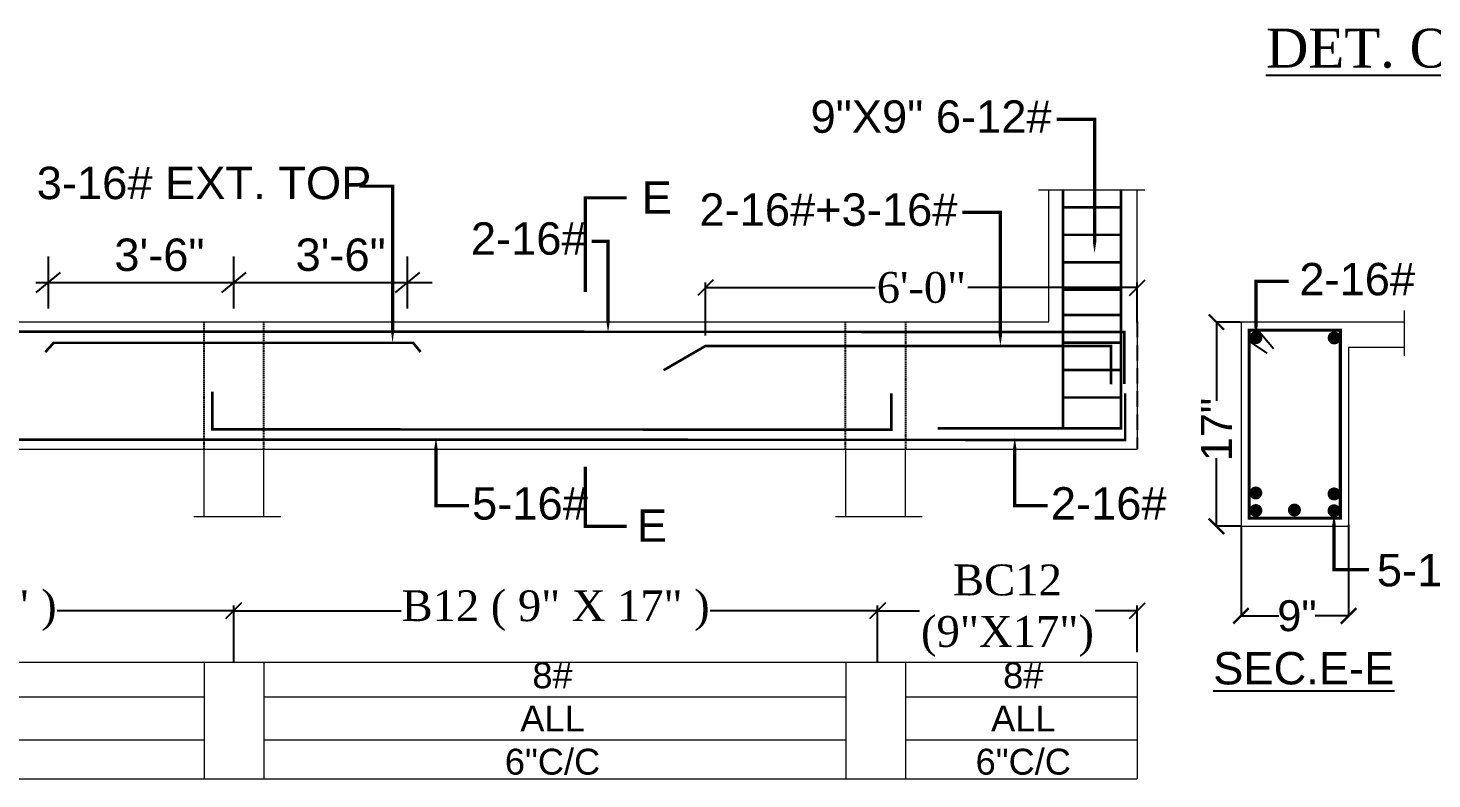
# Model space of a CAD drawing. Header units: millimetres. Extents: x 56222 to 162971, y -175692 to -121287.
# Drawn here: x 162003.1 to 162275.6, y -175281.1 to -175135.2 of the extents above; entities that cross this region are included whole.
import ezdxf

# ---------------------------------------------------------------- set-up
doc = ezdxf.new("R2010")
doc.units = ezdxf.units.MM
doc.header["$MEASUREMENT"] = 0
doc.header["$PDMODE"] = 35
doc.linetypes.add('DASHED2', pattern=[0.375, 0.25, -0.125])
doc.layers.get('Defpoints').update_dxf_attribs({"color": 220})
doc.layers.add('BASE', color=2, linetype='Continuous')
for name, color, linetype, lineweight in [('BM', 7, 'Continuous', 18), ('DIMENSION', 86, 'Continuous', 25), ('STEEL', 181, 'Continuous', 25), ('STR.TEXT.', 1, 'Continuous', 25), ('wall', 7, 'Continuous', 30)]:
    doc.layers.add(name, color=color, linetype=linetype, lineweight=lineweight)
doc.styles.add('Dime _ Feet only', font='arial.ttf', dxfattribs={"height": 0.23})
doc.styles.add('KIRAN', font='times.ttf')
doc.styles.add('S1', font='times.ttf', dxfattribs={"height": 6.5})
doc.styles.add('VINAY', font='swiss.ttf')
doc.linetypes.add('ZIGZAG', pattern='A,0.0001,-0.2,[131,ltypeshp.shx,S=0.2,R=0,X=-0.2,Y=0],-0.4,[131,ltypeshp.shx,S=0.2,R=180,X=0.2,Y=0],-0.2', length=0.8001)
doc.dimstyles.new('Dime _ Feet only', dxfattribs={"dimtxt": 0.23, "dimasz": 0.1, "dimexe": 0.1, "dimexo": 0.1, "dimgap": 0.06, "dimtad": 0, "dimlfac": 39.375, "dimrnd": 1, "dimzin": 1, "dimdsep": 46, "dimlunit": 4, "dimtxsty": 'Dime _ Feet only', "dimblk": 'ARCHTICK', "dimcen": 0, "dimdle": 0.1, "dimclrd": 256, "dimclre": 256, "dimazin": 0, "dimtfac": 1, "dimtofl": 0, "dimtmove": 0, "dimatfit": 3, "dimldrblk": 'ARCHTICK', "dimfxl": 4.5, "dimfrac": 1, "dimtolj": 1, "dimtzin": 0, "dimarcsym": 1})
doc.dimstyles.new('KIRAN', dxfattribs={"dimtxt": 4, "dimasz": 3, "dimexe": 1, "dimexo": 2, "dimgap": 1, "dimtad": 0, "dimdec": 1, "dimzin": 0, "dimdsep": 46, "dimlunit": 4, "dimtxsty": 'KIRAN', "dimblk": 'OBLIQUE', "dimcen": 6, "dimclrd": 11, "dimclre": 11, "dimclrt": 6, "dimadec": 0, "dimazin": 0, "dimtfac": 1, "dimtdec": 1, "dimtofl": 0, "dimtmove": 0, "dimatfit": 3, "dimfxl": 1, "dimtolj": 1, "dimtzin": 0, "dimarcsym": 0})

# ---------------------------------------------------------------- blocks, each defined once
blk = doc.blocks.new('_Oblique')
at = {"layer": 'wall', "color": 0, "lineweight": -2}
blk.add_line((-0.5, -0.5), (0.5, 0.5), dxfattribs=at)
blk = doc.blocks.new('*D401')
at = {"layer": 'Defpoints', "color": 0, "transparency": 16777216}
for p in [(162042.99, -175248.39), (161914.48, -175258.42), (162042.99, -175260.35)]:
    blk.add_point(p, dxfattribs=at)
at = {"layer": 'STEEL', "color": 11, "lineweight": -2, "transparency": 16777216}
for p, q in [((161914.48, -175256.42), (161914.48, -175247.39)), ((162042.99, -175258.35), (162042.99, -175247.39)), ((161914.48, -175248.39), (161948.77, -175248.39)), ((162042.99, -175248.39), (162008.7, -175248.39))]:
    blk.add_line(p, q, dxfattribs=at)
at = {"layer": 'STEEL', "color": 11, "lineweight": -2, "transparency": 16777216, "xscale": 3, "yscale": 3, "zscale": 3, "rotation": 180}
blk.add_blockref('_Oblique', (161914.48, -175248.39), dxfattribs=at)
at = {"layer": 'STEEL', "color": 11, "lineweight": -2, "transparency": 16777216, "xscale": 3, "yscale": 3, "zscale": 3}
blk.add_blockref('_Oblique', (162042.99, -175248.39), dxfattribs=at)
at = {"layer": 'STEEL', "color": 6, "lineweight": 25, "transparency": 16777216, "insert": (161978.73, -175248.39), "char_height": 6, "attachment_point": 5, "style": 'KIRAN'}
blk.add_mtext('\\A1;{\\H0.9962x;B11 ( 9" X 17" ) }', dxfattribs=at)
blk = doc.blocks.new('*D400')
at = {"layer": 'Defpoints', "color": 0, "transparency": 16777216}
for p in [(162042.99, -175248.39), (162042.99, -175260.35), (162167.98, -175260.41)]:
    blk.add_point(p, dxfattribs=at)
at = {"layer": 'STEEL', "color": 11, "lineweight": -2, "transparency": 16777216}
for p, q in [((162042.99, -175258.35), (162042.99, -175247.39)), ((162167.98, -175258.41), (162167.98, -175247.39)), ((162042.99, -175248.39), (162075.52, -175248.39)), ((162167.98, -175248.39), (162135.45, -175248.39))]:
    blk.add_line(p, q, dxfattribs=at)
at = {"layer": 'STEEL', "color": 11, "lineweight": -2, "transparency": 16777216, "xscale": 3, "yscale": 3, "zscale": 3, "rotation": 180}
blk.add_blockref('_Oblique', (162042.99, -175248.39), dxfattribs=at)
at = {"layer": 'STEEL', "color": 11, "lineweight": -2, "transparency": 16777216, "xscale": 3, "yscale": 3, "zscale": 3}
blk.add_blockref('_Oblique', (162167.98, -175248.39), dxfattribs=at)
at = {"layer": 'STEEL', "color": 6, "lineweight": 25, "transparency": 16777216, "insert": (162105.48, -175248.39), "char_height": 6, "attachment_point": 5, "style": 'KIRAN'}
blk.add_mtext('\\A1;{\\H0.9962x;B12 ( 9" X 17" ) }', dxfattribs=at)
blk = doc.blocks.new('*D399')
at = {"layer": 'Defpoints', "color": 0, "transparency": 16777216}
for p in [(162218.38, -175248.39), (162218.38, -175258.42), (162167.98, -175260.41)]:
    blk.add_point(p, dxfattribs=at)
at = {"layer": 'STEEL', "color": 11, "lineweight": -2, "transparency": 16777216}
for p, q in [((162167.98, -175258.41), (162167.98, -175247.39)), ((162218.38, -175256.42), (162218.38, -175247.39)), ((162167.98, -175248.39), (162176.13, -175248.39)), ((162218.38, -175248.39), (162210.22, -175248.39))]:
    blk.add_line(p, q, dxfattribs=at)
at = {"layer": 'STEEL', "color": 11, "lineweight": -2, "transparency": 16777216, "xscale": 3, "yscale": 3, "zscale": 3, "rotation": 180}
blk.add_blockref('_Oblique', (162167.98, -175248.39), dxfattribs=at)
at = {"layer": 'STEEL', "color": 11, "lineweight": -2, "transparency": 16777216, "xscale": 3, "yscale": 3, "zscale": 3}
blk.add_blockref('_Oblique', (162218.38, -175248.39), dxfattribs=at)
at = {"layer": 'STEEL', "color": 6, "lineweight": 25, "transparency": 16777216, "insert": (162193.18, -175248.39), "char_height": 4, "attachment_point": 5, "style": 'KIRAN'}
blk.add_mtext('\\A1;{\\H1.5x;BC12\\P(9"X17") }', dxfattribs=at)
blk = doc.blocks.new('*D398')
at = {"layer": 'Defpoints', "color": 0, "transparency": 16777216}
for p in [(162134.58, -175185.64), (162218.38, -175194.43), (162134.58, -175196.96)]:
    blk.add_point(p, dxfattribs=at)
at = {"layer": 'STEEL', "color": 11, "lineweight": -2, "transparency": 16777216}
for p, q in [((162134.58, -175194.96), (162134.58, -175184.64)), ((162218.38, -175192.43), (162218.38, -175184.64)), ((162134.58, -175185.64), (162167.48, -175185.64)), ((162218.38, -175185.64), (162185.48, -175185.64))]:
    blk.add_line(p, q, dxfattribs=at)
at = {"layer": 'STEEL', "color": 11, "lineweight": -2, "transparency": 16777216, "xscale": 3, "yscale": 3, "zscale": 3, "rotation": 180}
blk.add_blockref('_Oblique', (162134.58, -175185.64), dxfattribs=at)
at = {"layer": 'STEEL', "color": 11, "lineweight": -2, "transparency": 16777216, "xscale": 3, "yscale": 3, "zscale": 3}
blk.add_blockref('_Oblique', (162218.38, -175185.64), dxfattribs=at)
at = {"layer": 'STEEL', "color": 6, "lineweight": 25, "transparency": 16777216, "insert": (162176.48, -175185.64), "char_height": 6, "attachment_point": 5, "style": 'KIRAN'}
blk.add_mtext('\\A1;{\\H0.9962x;6\'-0"}', dxfattribs=at)
blk = doc.blocks.new('_ArchTick')
at = {"color": 0, "linetype": 'ByBlock', "const_width": 0.15}
blk.add_lwpolyline([(-0.5, -0.5), (0.5, 0.5)], dxfattribs=at)
blk = doc.blocks.new('*D397')
at = {"layer": 'Defpoints', "color": 0, "transparency": 16777216}
for p in [(162238.52, -175192.33), (162233.74, -175231.99), (162238.52, -175231.99)]:
    blk.add_point(p, dxfattribs=at)
at = {"layer": 'DIMENSION', "lineweight": -2, "transparency": 16777216}
for p, q in [((162238.42, -175192.33), (162233.64, -175192.33)), ((162233.74, -175192.23), (162233.74, -175207.63)), ((162233.74, -175232.09), (162233.74, -175218.74)), ((162238.42, -175231.99), (162233.64, -175231.99))]:
    blk.add_line(p, q, dxfattribs=at)
at = {"layer": 'DIMENSION', "lineweight": -2, "transparency": 16777216, "xscale": 3, "yscale": 3, "zscale": 3}
for p, rotation in [((162233.74, -175192.33), 90), ((162233.74, -175231.99), 270)]:
    blk.add_blockref('_ArchTick', p, dxfattribs=dict(at, rotation=rotation))
at = {"layer": 'DIMENSION', "color": 0, "transparency": 16777216, "insert": (162233.74, -175213.19), "char_height": 0.23, "attachment_point": 5, "rotation": 90, "style": 'Dime _ Feet only'}
blk.add_mtext('\\A1;{\\H26.09x;17"}', dxfattribs=at)
blk = doc.blocks.new('*D396')
at = {"layer": 'Defpoints', "color": 0, "transparency": 16777216}
for p in [(162259.38, -175231.64), (162238.52, -175232), (162259.38, -175249.4)]:
    blk.add_point(p, dxfattribs=at)
at = {"layer": 'DIMENSION', "lineweight": -2, "transparency": 16777216}
for p, q in [((162238.52, -175232.1), (162238.52, -175249.5)), ((162259.38, -175231.74), (162259.38, -175249.5)), ((162238.42, -175249.4), (162245.88, -175249.4)), ((162259.48, -175249.4), (162252.89, -175249.4))]:
    blk.add_line(p, q, dxfattribs=at)
at = {"layer": 'DIMENSION', "lineweight": -2, "transparency": 16777216, "xscale": 3, "yscale": 3, "zscale": 3, "rotation": 180}
blk.add_blockref('_ArchTick', (162238.52, -175249.4), dxfattribs=at)
at = {"layer": 'DIMENSION', "lineweight": -2, "transparency": 16777216, "xscale": 3, "yscale": 3, "zscale": 3}
blk.add_blockref('_ArchTick', (162259.38, -175249.4), dxfattribs=at)
at = {"layer": 'DIMENSION', "color": 0, "transparency": 16777216, "insert": (162249.38, -175249.4), "char_height": 0.23, "attachment_point": 5, "style": 'Dime _ Feet only'}
blk.add_mtext('\\A1;{\\H26.09x;9"}', dxfattribs=at)

msp = doc.modelspace()

# ---------------------------------------------------------------- linework, layer by layer
for p, q in [((162007.01111, -175189.66174), (162007.01111, -175179.61935)), ((162043.04096, -175189.66174), (162043.04096, -175179.61935)), ((162076.75594, -175189.66174), (162076.75594, -175179.61935)), ((162004.56151, -175184.64054), (162081.5204, -175184.64054)), ((162004.62922, -175186.5774), (162009.393, -175182.70368)), ((162040.65907, -175186.5774), (162045.42284, -175182.70368)), ((162074.37405, -175186.5774), (162079.13783, -175182.70368)), ((162239.95522, -175195.98688), (162243.54137, -175198.34418)), ((162241.74055, -175193.7827), (162244.82776, -175197.4506))]:
    msp.add_line(p, q)
for points in [[(162210.08613, -175178.94009, 0, 1.88738, 0), (162210.08613, -175172.81449, 0.62913, 0.62913, 0), (162210.08613, -175152.95757, 0.62913, 0.62913, 0), (162202.69886, -175152.95757, 0.62913, 0.62913, 0)], [(162073.82916, -175196.38696, 0, 1.88738, 0), (162073.82916, -175189.22631, 0.62913, 0.62913, 0), (162073.82916, -175165.92552, 0.62913, 0.62913, 0), (162067.40514, -175165.92552, 0.62913, 0.62913, 0)], [(162191.80046, -175197.01302, 0, 1.88738, 0), (162191.80046, -175190.88742, 0.62913, 0.62913, 0), (162191.80046, -175171.0305, 0.62913, 0.62913, 0), (162184.41319, -175171.0305, 0.62913, 0.62913, 0)], [(162115.6559, -175194.36369, 0, 1.88738, 0), (162115.6559, -175188.23809, 0.62913, 0.62913, 0), (162115.6559, -175176.6368, 0.62913, 0.62913, 0), (162112.44389, -175176.6368, 0.62913, 0.62913, 0)], [(162241.41308, -175195.34432, 0, 1.88738, 0), (162241.41308, -175188.89527, 0.62913, 0.62913, 0), (162241.41308, -175184.40755, 0.62913, 0.62913, 0), (162247.77943, -175184.40755, 0.62913, 0.62913, 0)], [(162082.24871, -175214.67957, 0, 1.88738, 0), (162082.24871, -175221.12862, 0.62913, 0.62913, 0), (162082.24871, -175227.98812, 0.62913, 0.62913, 0), (162088.67273, -175227.98812, 0.62913, 0.62913, 0)], [(162194.58873, -175214.67957, 0, 1.88738, 0), (162194.58873, -175221.12862, 0.62913, 0.62913, 0), (162194.58873, -175227.98812, 0.62913, 0.62913, 0), (162201.01274, -175227.98812, 0.62913, 0.62913, 0)], [(162256.56348, -175229.4625, 0, 1.88738, 0), (162256.56348, -175235.91155, 0.62913, 0.62913, 0), (162256.56348, -175240.39927, 0.62913, 0.62913, 0), (162263.34286, -175240.39927, 0.62913, 0.62913, 0)]]:
    msp.add_lwpolyline(points, format="xyseb")
at = {"const_width": 0.62913}
for points in [[(162119.27387, -175168.19653), (162111.23416, -175168.19653), (162111.23416, -175186.50338)], [(162119.27387, -175231.98808), (162111.23416, -175231.98808), (162111.23416, -175220.41269)]]:
    msp.add_lwpolyline(points, dxfattribs=at)
at = {"layer": 'BASE', "linetype": 'DASHED2'}
for p, q in [((162037.24135, -175217.00951), (162037.24135, -175192.2639)), ((162048.84056, -175217.00951), (162048.84056, -175192.2639)), ((162048.84056, -175217.00951), (162048.84056, -175192.2639)), ((162161.75473, -175217.00951), (162161.75473, -175192.2639)), ((162173.37414, -175192.2639), (162173.37414, -175217.00951))]:
    msp.add_line(p, q, dxfattribs=at)
at = {"layer": 'BASE', "linetype": 'DASHED2', "ltscale": 12}
msp.add_line((162218.37573, -175192.2639), (162218.37573, -175217.00951), dxfattribs=at)
msp.add_line((162218.37573, -175192.2639), (162218.37573, -175217.00951), dxfattribs=at)
msp.add_line((162218.37573, -175192.2639), (162218.37573, -175217.00951), dxfattribs=at)
msp.add_line((162218.37573, -175192.2639), (162218.37573, -175217.00951), dxfattribs=at)
at = {"layer": 'BM', "linetype": 'ByBlock'}
for p, q in [((162199.2185, -175166.64945), (162219.84284, -175166.64945)), ((162201.19822, -175192.2639), (162201.19822, -175166.64945)), ((162218.37573, -175192.2639), (162218.37573, -175166.64945)), ((162270.17654, -175190.0604), (162270.17654, -175198.91167)), ((161866.95308, -175192.2639), (162201.19822, -175192.2639)), ((162218.37573, -175192.2639), (162218.37573, -175217.00951)), ((162218.37573, -175192.2639), (162218.37573, -175217.00951)), ((162218.37573, -175192.2639), (162218.37573, -175217.00951)), ((162218.37573, -175192.2639), (162218.37573, -175217.00951)), ((162218.37573, -175192.2639), (162218.37573, -175217.00951)), ((162218.37573, -175192.2639), (162218.37573, -175217.00951)), ((162218.37573, -175192.2639), (162218.37573, -175217.00951)), ((162218.37573, -175192.2639), (162218.37573, -175217.00951)), ((161866.95308, -175217.00951), (162218.37573, -175217.00951)), ((162037.20089, -175217.00951), (162037.20089, -175230.12175)), ((162048.80009, -175217.00951), (162048.80009, -175230.12175)), ((162048.86076, -175217.00951), (162048.84056, -175217.00951)), ((162161.73447, -175217.00951), (162161.73447, -175230.12175)), ((162173.33367, -175217.00951), (162173.33367, -175230.12175)), ((162238.51986, -175231.99739), (162259.3811, -175231.99739)), ((161908.9782, -175258.41518), (162218.37573, -175258.41518)), ((162037.24135, -175258.41518), (162037.24135, -175281.0637)), ((162048.84056, -175258.41518), (162048.84056, -175281.0637)), ((162048.84056, -175258.41518), (162048.84056, -175281.0637)), ((162048.84056, -175258.41518), (162048.84056, -175281.0637)), ((162161.77493, -175258.41518), (162161.77493, -175281.0637)), ((162173.37414, -175258.41518), (162173.37414, -175281.0637)), ((162173.37414, -175258.41518), (162173.37414, -175281.0637)), ((162173.37414, -175258.41518), (162173.37414, -175281.0637)), ((162218.37573, -175258.41518), (162218.37573, -175281.0637)), ((161920.5774, -175265.14016), (162037.24135, -175265.14016)), ((162048.84056, -175265.14016), (162161.77493, -175265.14016)), ((162173.37414, -175265.14016), (162218.37573, -175265.14016)), ((162037.24135, -175273.55306), (161920.5774, -175273.55306)), ((162161.77493, -175273.55306), (162048.84056, -175273.55306)), ((162218.37573, -175273.55306), (162173.37414, -175273.55306)), ((161908.9782, -175281.0637), (162218.37573, -175281.0637))]:
    msp.add_line(p, q, dxfattribs=at)
at = {"layer": 'BM', "linetype": 'ZIGZAG', "ltscale": 3}
for p, q in [((162035.24951, -175230.12175), (162052.11485, -175230.12175)), ((162159.78309, -175230.12175), (162176.64843, -175230.12175))]:
    msp.add_line(p, q, dxfattribs=at)
at = {"layer": 'BM', "linetype": 'ByBlock'}
for points in [[(162270.17654, -175192.32649), (162238.51986, -175192.32649), (162238.51986, -175231.99475)], [(162270.17654, -175197.25197), (162259.3811, -175197.25197), (162259.3811, -175231.99475)]]:
    msp.add_lwpolyline(points, dxfattribs=at)
at = {"layer": 'STEEL'}
for points, const_width in [([(162203.97791, -175166.64945), (162203.97791, -175212.96285), (162179.60142, -175212.96285)], 0.5033), ([(162215.22026, -175166.64945), (162215.22026, -175212.96285), (162190.84377, -175212.96285)], 0.5033), ([(162203.97791, -175170.05034), (162215.22026, -175170.05034)], 0.5033), ([(162203.97791, -175175.38409), (162215.22026, -175175.38409)], 0.5033), ([(162203.97791, -175180.71785), (162215.22026, -175180.71785)], 0.5033), ([(162203.97791, -175186.0516), (162215.22026, -175186.0516)], 0.5033), ([(162203.97791, -175190.97227), (162215.22026, -175190.97227)], 0.5033), ([(161869.62812, -175203.84899), (161869.62812, -175194.15128), (162215.87822, -175194.24553), (162215.87822, -175204.35966)], 0.5033), ([(162006.40372, -175198.17012), (162008.0645, -175196.35421), (162077.80933, -175196.35421), (162079.26263, -175198.13617)], 0.5033), ([(162203.97791, -175196.30602), (162215.22026, -175196.30602)], 0.5033), ([(162240.09267, -175193.8993), (162257.80829, -175193.8993), (162257.80829, -175230.42193), (162240.09267, -175230.42193), (162240.09267, -175193.8993)], 0.62913), ([(162213.27302, -175204.44898), (162213.27302, -175196.96199), (162134.58335, -175196.96199), (162126.44022, -175201.6799)], 0.5033), ([(162203.97791, -175201.63977), (162215.22026, -175201.63977)], 0.5033), ([(161869.62812, -175205.79909), (161869.62812, -175215.12213), (162216.03314, -175215.21638), (162216.03314, -175206.13936)], 0.5033), ([(162038.83917, -175205.85138), (162038.83917, -175213.17493), (162170.6186, -175213.21588), (162170.6186, -175206.13936)], 0.5033), ([(162203.97791, -175206.97353), (162215.22026, -175206.97353)], 0.5033)]:
    msp.add_lwpolyline(points, dxfattribs=dict(at, const_width=const_width))
at = {"layer": 'STEEL', "const_width": 1.25825}
for points in [[(162240.78395, -175195.34432, 1), (162242.0422, -175195.34432, 1)], [(162255.96259, -175195.41639, 1), (162257.22084, -175195.41639, 1)], [(162240.76105, -175225.5216, -1), (162242.0193, -175225.5216, -1)], [(162255.93969, -175225.71086, -1), (162257.19794, -175225.71086, -1)], [(162240.76105, -175228.94173, -1), (162242.0193, -175228.94173, -1)], [(162248.25022, -175228.8395, -1), (162249.50847, -175228.8395, -1)], [(162255.93969, -175228.97929, -1), (162257.19794, -175228.97929, -1)]]:
    msp.add_lwpolyline(points, format="xyb", close=True, dxfattribs=at)

# ---------------------------------------------------------------- texts
at = {"layer": 'STR.TEXT.', "insert": (162313.04983, -175135.34205), "char_height": 7.5495072, "attachment_point": 2, "style": 'S1'}
msp.add_mtext('{\\LDET. OF  BC9-B9-B10-BC10}', dxfattribs=at)
at = {"layer": 'STR.TEXT.', "style": 'VINAY'}
for s, insert, char_height, width, attachment_point in [('9"X9" 6-12#', (162201.75399, -175149.27059), 6.291256, 68.673227, 3), ('3-16# EXT. TOP', (162004.75177, -175162.16227), 6.291256, 71.2327464, 1), ('E', (162122.17502, -175164.99558), 6.29126, 71.2327464, 1), ('2-16#+3-16#', (162183.46833, -175167.34352), 6.291256, 68.673227, 3), ('2-16#', (162111.49903, -175172.94982), 6.291256, 78.6713865, 3), ('3\'-6"', (162019.82041, -175176.10258), 6.291256, 71.2327464, 1), ('3\'-6"', (162054.996, -175176.09582), 6.291256, 71.2327464, 1), ('2-16#', (162249.8275, -175180.84296), 6.291256, 64.9682409, 1), ('5-16#', (162089.25511, -175224.40184), 6.291256, 96.2309059, 1), ('2-16#', (162201.59513, -175224.40184), 6.291256, 63.3859051, 1), ('E', (162121.24969, -175228.71979), 6.29126, 71.2327464, 1), ('5-16#', (162264.88067, -175237.36619), 6.291256, 86.2327464, 1), ('8#\\PALL\\P6"C/C', (162104.87395, -175258.41518), 5.033005, 133.1236989, 2), ('8#\\PALL\\P6"C/C', (162196.24828, -175258.41518), 5.033005, 114.8532725, 2), ('{\\LSEC.E-E}', (162233.11287, -175256.41402), 6.291256, 69.9906741, 1)]:
    msp.add_mtext(s, dxfattribs=dict(at, insert=insert, char_height=char_height, width=width, attachment_point=attachment_point))

# ---------------------------------------------------------------- dimensions: what is measured, and where the dimension line sits
at = {"layer": 'DIMENSION'}
dim = msp.add_linear_dim(base=(162233.74422, -175231.99475), p1=(162238.51986, -175192.32649), p2=(162238.51986, -175231.99475), angle=90, text='{\\H26.09x;17"}', dimstyle='Dime _ Feet only', override={"dimtxt": 3, "dimasz": 3, "dimpost": '\\X'}, dxfattribs=at)
dim.commit()
dim.dimension.update_dxf_attribs({"geometry": '*D397', "text_midpoint": (162233.74422, -175213.18668), "dimtype": 160})
dim = msp.add_linear_dim(base=(162259.3811, -175249.39611), p1=(162238.51986, -175231.99739), p2=(162259.3811, -175231.63518), text='{\\H26.09x;9"}', dimstyle='Dime _ Feet only', override={"dimtxt": 3, "dimasz": 3, "dimpost": '\\X'}, dxfattribs=at)
dim.commit()
dim.dimension.update_dxf_attribs({"geometry": '*D396', "text_midpoint": (162249.38423, -175249.39611), "dimtype": 160})
at = {"layer": 'STEEL', "lineweight": 25}
for base, p1, p2, text, picture, middle in [((162134.58335, -175185.63851), (162218.37573, -175194.43436), (162134.58335, -175196.96199), '{\\H0.9962x;6\'-0"}', '*D398', (162176.47954, -175185.63851)), ((162042.99071, -175248.39282), (162167.97661, -175260.41294), (162042.99071, -175260.34609), '{\\H0.9962x;B12 ( 9" X 17" ) }', '*D400', (162105.48366, -175248.39282))]:
    dim = msp.add_linear_dim(base=base, p1=p1, p2=p2, angle=180, text=text, dimstyle='KIRAN', override={"dimtxt": 6}, dxfattribs=at)
    dim.commit()
    dim.dimension.update_dxf_attribs({"geometry": picture, "text_midpoint": middle})
dim = msp.add_linear_dim(base=(162042.99071, -175248.39282), p1=(161914.47557, -175258.41518), p2=(162042.99071, -175260.34609), text='{\\H0.9962x;B11 ( 9" X 17" ) }', dimstyle='KIRAN', override={"dimtxt": 6}, dxfattribs=at)
dim.commit()
dim.dimension.update_dxf_attribs({"geometry": '*D401', "text_midpoint": (161978.73314, -175248.39282)})
dim = msp.add_linear_dim(base=(162218.37573, -175248.39282), p1=(162167.97661, -175260.41294), p2=(162218.37573, -175258.41518), text='{\\H1.5x;BC12\\P(9"X17") }', dimstyle='KIRAN', dxfattribs=at)
dim.commit()
dim.dimension.update_dxf_attribs({"geometry": '*D399', "text_midpoint": (162193.17617, -175248.39282), "dimtype": 160})

doc.saveas('drawing.dxf')
